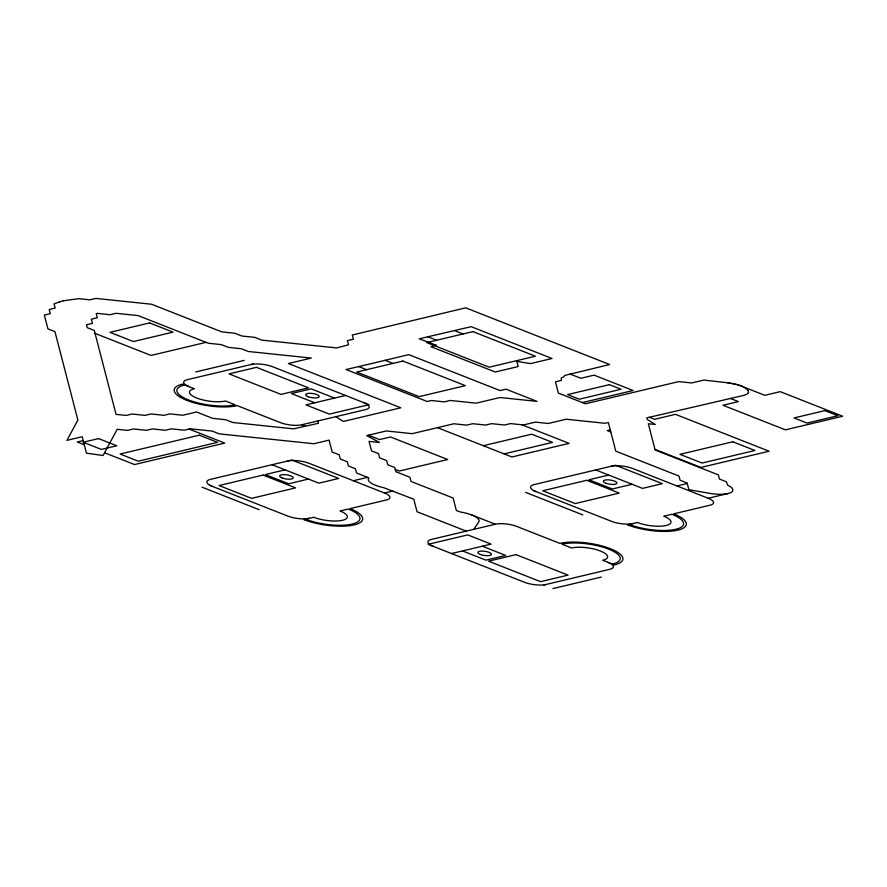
<?xml version="1.0" encoding="UTF-8"?>
<svg xmlns="http://www.w3.org/2000/svg" width="887" height="887" viewBox="0 0 887 887"><rect width="100%" height="100%" fill="white"/><g stroke="black" fill="none" stroke-linecap="round" stroke-linejoin="round"><path stroke-width="1.33" d="M748.473 392.642L748.34 390.79M748.473 392.675L746.887 394.238L743.683 395.402L646.811 417.866L647.233 419.484L655.316 424.474L648.33 423.742L655.138 449.975L718.359 474.878L719.446 479.058L726.475 481.818L727.517 485.089A20.634 6.309 8.2 0 1 728.792 493.327L727.517 493.638A20.634 6.309 8.2 0 1 709.367 493.294L688.855 489.668L687.137 483.005L680.107 480.244L679.021 476.064L615.8 451.173L608.371 422.511L605.067 423.287L566.161 419.229L548.343 423.476L535.371 422.123L523.496 424.951L510.524 423.598L504.581 425.006L491.62 423.653L485.677 425.061L472.716 423.709L466.773 425.128L453.8 423.775L412.211 433.665L386.277 430.96L366.741 435.606L379.492 442.447L369.047 441.36L371.52 450.884L378.549 453.645L379.625 457.825L386.654 460.597L387.741 464.777L394.759 467.538L395.846 471.718L409.894 477.25L410.98 481.43L453.135 498.028L456.384 510.568L460.608 512.054A20.634 6.309 8.2 0 1 471.596 514.892L473.081 515.502A20.634 6.309 8.2 0 1 478.747 521.977L473.725 529.362M58.886 302.234L62.855 300.826L78.843 298.675L89.853 299.817L95.796 298.409L151.566 304.23L221.817 331.893L234.789 333.246L241.818 336.007L254.78 337.359L261.809 340.131L336.716 347.948L348.513 344.788L347.438 340.608L353.381 339.189L352.294 335.009L465.708 307.833L609.646 364.513L564.587 375.478A20.634 6.309 8.2 0 1 561.249 377.962L561.404 380.423L555.473 381.842L558.389 393.118L585.487 403.785L678.755 381.61L691.727 382.962L703.857 380.068L727.14 382.74C734.458 383.993 743.14 384.88 748.318 390.757M59.218 302.046L54.063 303.897L55.149 308.077L49.206 309.485L50.293 313.665L44.35 315.073L47.931 328.877L54.95 331.649L77.89 420.083L66.935 440.362L82.203 436.726L86.46 453.157L103.069 455.508L117.206 429.308L127.517 430.383L133.46 428.975L146.422 430.328L152.364 428.92L165.326 430.273L171.269 428.853L184.241 430.206L190.184 428.798L212.204 431.093L219.222 433.854L313.898 443.744L329.088 440.129L332.181 452.071L339.211 454.831L340.286 459.011L347.316 461.783L348.403 465.963L355.421 468.724L356.507 472.904L368.925 477.993A20.634 6.309 8.2 0 0 383.616 487.662L413.797 499.215L417.045 511.755L466.263 531.136M206.05 342.36L151.023 355.443L95.053 333.401M195.783 371.93L244.191 360.41M253.294 364.003L187.279 379.703A15.478 4.734 8.2 0 0 189.086 386.665M83.212 440.606L77.28 442.014L84.287 444.786M345.564 395.469L305.948 404.882L329.365 414.107L368.981 404.683L272.708 366.774A15.478 4.734 8.2 0 0 251.099 364.524M184.662 384.925A33.362 10.2 8.2 0 0 188.565 399.937A33.362 10.2 8.2 0 0 235.144 404.805L225.52 401.013A20.634 6.309 8.2 0 1 196.703 398.008A20.634 6.309 8.2 0 1 194.297 388.717L182.589 384.104A36.112 11.043 8.2 0 0 186.802 400.359A36.112 11.043 8.2 0 0 237.228 405.625L280.159 422.522A15.478 4.734 8.2 0 0 301.768 424.784L365.577 409.606A15.478 4.734 8.2 0 0 363.77 402.631M285.071 469.844L265.268 474.556L288.685 483.77L308.488 479.058M582.404 402.576L633.096 390.513L594.068 375.146L580.863 378.283L569.897 373.97M483.293 445.706L531.701 434.186L552.523 442.38L504.104 453.9M353.314 480.732L367.684 477.306M610.267 429.829L607.218 430.561L610.821 431.98M287.466 461.052A15.478 4.734 8.2 0 1 309.075 463.313L384.537 493.017L392.963 491.01M608.715 475.066L588.913 479.778L612.329 488.992L632.132 484.291M612.407 564.088A33.362 10.2 8.2 0 0 608.515 549.064A33.362 10.2 8.2 0 0 561.926 544.208L571.55 548A20.634 6.309 8.2 0 1 600.366 551.004A20.634 6.309 8.2 0 1 602.772 560.296L614.48 564.897A36.112 11.043 8.2 0 0 610.267 548.654A36.112 11.043 8.2 0 0 559.841 543.387L516.91 526.479A15.478 4.734 8.2 0 0 495.301 524.228L431.492 539.407A15.478 4.734 8.2 0 0 433.299 546.37M676.958 485.954L687.259 483.504M451.505 553.543L491.121 544.119L467.704 534.905L428.088 544.319L524.361 582.227A15.478 4.734 8.2 0 0 545.971 584.489M611.11 466.274A15.478 4.734 8.2 0 1 632.719 468.536L708.181 498.25L727.983 493.538M543.775 585.01L609.79 569.31A15.478 4.734 8.2 0 0 607.983 562.336M552.878 588.591L601.286 577.082M63.332 300.748L63.908 300.649M727.817 382.829L728.571 382.918M729.813 383.106L730.566 383.217M731.808 383.439L732.673 383.605M733.76 383.838L734.602 384.027M735.656 384.282L736.354 384.459M737.485 384.781L738.15 384.98M739.215 385.324L739.858 385.523M740.856 385.889L764.805 395.314L780.205 391.644L842.65 416.236L785.438 429.851L722.994 405.259L738.394 401.589L730.467 398.474M454.92 330.773L463.036 333.967M649.373 417.278L654.528 419.307L675.428 414.329L769.096 451.217L700.885 467.438L654.972 449.365M427.8 336.772L436.626 340.253M385.135 360.31L392.996 363.415M521.944 424.784L569.132 443.367L511.91 456.971L437.468 427.656M358.603 366.542L366.597 369.691M595.709 469.944L642.543 488.382L662.345 483.67L615.511 465.231L534.096 484.601A15.478 4.734 8.2 0 0 535.903 491.564M334.554 398.086L311.137 388.861L291.335 393.573L314.752 402.787M533.298 490.544L611.354 521.279A15.478 4.734 8.2 0 0 632.963 523.53M525.603 492.374L582.837 514.915M368.371 435.218L379.459 439.586L390.468 436.969L447.702 459.51L399.294 471.03L395.258 469.434M301.768 424.784L305.128 426.104M471.884 515.003L495.301 524.228M189.075 429.053L224.733 443.101L134.514 464.555L104.555 452.758M482.317 546.215L505.734 555.439L485.932 560.152L462.515 550.927M272.065 464.721L318.899 483.16L338.701 478.448L291.867 460.009L210.452 479.368A15.478 4.734 8.2 0 0 212.259 486.342M209.654 485.311L287.71 516.057A15.478 4.734 8.2 0 0 309.319 518.307M201.948 487.151L259.192 509.692M335.851 416.668L343.269 421.469L400.802 407.787L288.397 363.526L311.315 358.071L248.327 351.496L241.308 348.735L228.336 347.382L221.318 344.611L208.345 343.258L138.095 315.595L116.075 313.299L110.132 314.719L97.171 313.366L96.228 313.588L97.304 317.768L91.372 319.176L92.448 323.356L86.505 324.775L87.27 327.691L94.288 330.452L116.053 414.384L126.142 415.426L132.074 414.018L145.047 415.371L150.99 413.963L163.951 415.316L169.894 413.896L182.866 415.249L196.537 412L212.703 418.365L225.675 419.717L232.693 422.489L293.619 428.842L318.411 423.299L317.812 420.97M629.227 524.417A33.362 10.2 8.2 0 0 675.805 529.284A33.362 10.2 8.2 0 0 671.914 514.272L663.775 516.201A20.634 6.309 8.2 0 1 666.181 525.492A20.634 6.309 8.2 0 1 637.365 522.487L627.464 524.838A36.112 11.043 8.2 0 0 677.89 530.104A36.112 11.043 8.2 0 0 673.676 513.85L709.988 505.213A15.478 4.734 8.2 0 0 708.181 498.25M305.583 519.194A33.362 10.2 8.2 0 0 352.161 524.062A33.362 10.2 8.2 0 0 348.269 509.038L340.131 510.979A20.634 6.309 8.2 0 1 342.537 520.27A20.634 6.309 8.2 0 1 313.721 517.265L303.82 519.616A36.112 11.043 8.2 0 0 354.246 524.882A36.112 11.043 8.2 0 0 350.032 508.628L386.333 499.991A15.478 4.734 8.2 0 0 384.537 493.017M436.127 345.198L430.938 346.684L495.245 372.008L518.163 366.553L516.822 361.397L530.559 363.603L552.024 358.503L471.163 326.66L419.241 338.812L436.127 345.198M371.742 363.526L346.019 369.535L427.201 401.501L431.348 400.514L444.32 401.866L450.263 400.458L476.197 403.164L499.958 397.509L537.001 401.379L506 389.171L500.068 390.579L408.763 354.634L371.742 363.526M149.593 322.912L109.988 332.337L133.405 341.55L173.009 332.137L149.593 322.912M256.498 367.34L229.001 373.893L281.035 394.382L308.543 387.841L256.498 367.34M472.937 331.616L426.725 342.604L489.169 367.196L535.382 356.208L472.937 331.616M402.898 361.053L356.685 372.041L419.13 396.633L465.342 385.645L402.898 361.053M98.579 438.599L83.178 442.258L101.395 449.432L116.796 445.762L98.579 438.599M199.32 435.173L120.1 454.022L138.317 461.196L217.537 442.347L199.32 435.173M609.38 384.648L567.569 394.593L579.278 399.205L621.088 389.26L609.38 384.648M263.062 475.077L219.056 485.544L251.586 498.35L295.593 487.883L263.062 475.077M824.843 410.614L794.031 417.943L807.037 423.066L837.849 415.737L824.843 410.614M732.773 441.77L679.963 454.332L702.083 463.047L754.892 450.485L732.773 441.77M586.717 480.299L542.7 490.766L575.231 503.572L619.237 493.105L586.717 480.299M516.034 554.63L488.526 561.172L540.571 581.661L568.079 575.12L516.034 554.63M308.377 396.799A6.874 2.107 8.2 0 0 319.198 396.744A6.874 2.107 8.2 0 0 309.707 393.318A6.874 2.107 8.2 0 0 308.377 396.799M606.032 483.315A6.874 2.107 8.2 0 0 616.853 483.26A6.874 2.107 8.2 0 0 607.362 479.834A6.874 2.107 8.2 0 0 606.032 483.315M282.388 478.093A6.874 2.107 8.2 0 0 293.209 478.038A6.874 2.107 8.2 0 0 283.718 474.612A6.874 2.107 8.2 0 0 282.388 478.093M480.588 554.563A6.874 2.107 8.2 0 0 491.409 554.508A6.874 2.107 8.2 0 0 481.918 551.082A6.874 2.107 8.2 0 0 480.588 554.563"/></g></svg>
